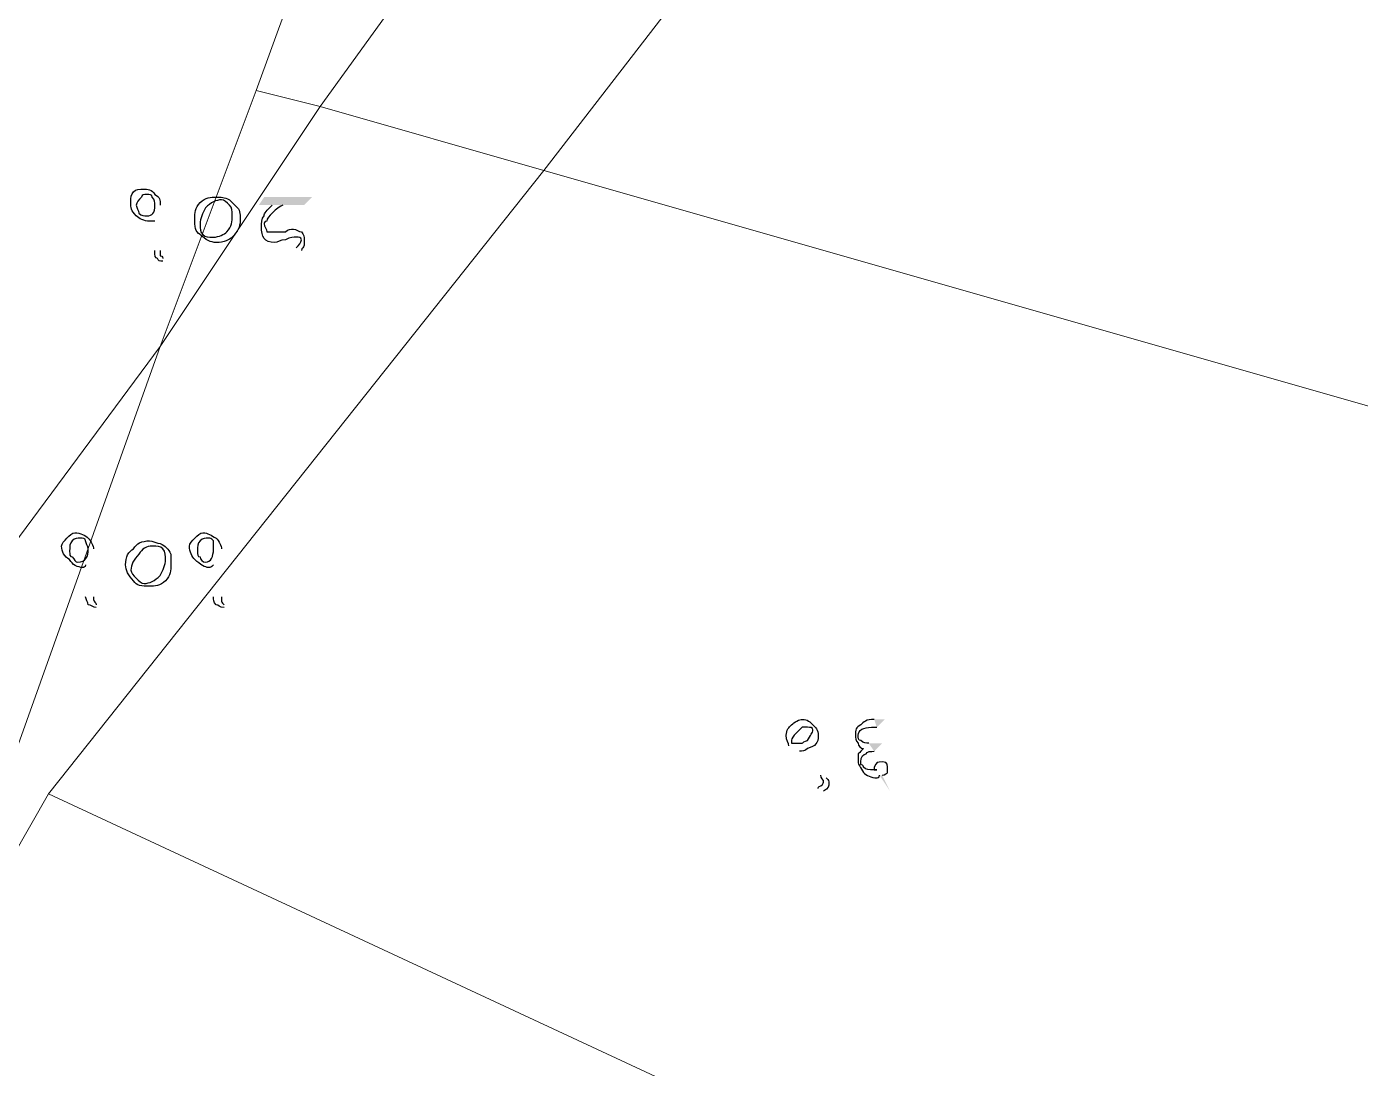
# Model space of a CAD drawing. Header units: inches. Extents: x -9985691 to 3643, y -3269800 to 4788.
# Drawn here: x -4982851.2 to -4982434, y -3260871.3 to -3260545.5 of the extents above; entities that cross this region are included whole.
import ezdxf

# ---------------------------------------------------------------- set-up
doc = ezdxf.new("R2010")
doc.units = ezdxf.units.IN
doc.header["$LTSCALE"] = 2
doc.header["$MEASUREMENT"] = 0
doc.layers.add('PDF_Geometry', color=7, linetype='CONTINUOUS')
doc.layers.add('PDF_Solid Fills', color=7, linetype='CONTINUOUS')

msp = doc.modelspace()

# ---------------------------------------------------------------- hatches: boundary and pattern name
at = {"layer": 'PDF_Solid Fills', "transparency": 33554559}
h = msp.add_hatch(color=256, dxfattribs=at)
h.paths.add_polyline_path([(-4982809.43, -3260601.31), (-4982809.43, -3260615.48)], flags=0)
h.paths.add_polyline_path([(-4982808.6, -3260617.98), (-4982808.6, -3260618.81)], flags=0)
h.paths.add_polyline_path([(-4982774.43, -3260601.31), (-4982778.6, -3260601.31), (-4982776.93, -3260598.81), (-4982761.93, -3260598.81), (-4982764.43, -3260601.31), (-4982771.1, -3260601.31)], flags=0)
h.paths.add_polyline_path([(-4982765.27, -3260615.48), (-4982766.93, -3260614.65)], flags=0)
h = msp.add_hatch(color=256, dxfattribs=at)
h.paths.add_polyline_path([(-4982809.43, -3260601.31), (-4982809.43, -3260615.48)], flags=0)
h.paths.add_polyline_path([(-4982808.6, -3260617.98), (-4982808.6, -3260618.81)], flags=0)
h.paths.add_polyline_path([(-4982774.43, -3260601.31), (-4982778.6, -3260601.31), (-4982776.93, -3260598.81), (-4982761.93, -3260598.81), (-4982764.43, -3260601.31), (-4982771.1, -3260601.31)], flags=0)
h.paths.add_polyline_path([(-4982765.27, -3260615.48), (-4982766.93, -3260614.65)], flags=0)
h = msp.add_hatch(color=256, dxfattribs=at)
h.paths.add_polyline_path([(-4982609.43, -3260772.15), (-4982601.1, -3260780.48)], flags=0)
h.paths.add_polyline_path([(-4982601.93, -3260784.65), (-4982603.6, -3260783.82)], flags=0)
h.paths.add_polyline_path([(-4982602.77, -3260779.65), (-4982612.77, -3260770.48)], flags=0)
h.paths.add_polyline_path([(-4982585.27, -3260764.65), (-4982582.77, -3260762.15), (-4982586.1, -3260762.15)], flags=0)
h.paths.add_polyline_path([(-4982584.43, -3260779.65), (-4982581.1, -3260784.65), (-4982581.1, -3260784.65), (-4982583.6, -3260779.65)], flags=0)
h.paths.add_polyline_path([(-4982586.1, -3260772.15), (-4982583.6, -3260769.65), (-4982587.77, -3260769.65)], flags=0)
h = msp.add_hatch(color=256, dxfattribs=at)
h.paths.add_polyline_path([(-4982609.43, -3260772.15), (-4982601.1, -3260780.48)], flags=0)
h.paths.add_polyline_path([(-4982601.93, -3260784.65), (-4982603.6, -3260783.82)], flags=0)
h.paths.add_polyline_path([(-4982602.77, -3260779.65), (-4982612.77, -3260770.48)], flags=0)
h.paths.add_polyline_path([(-4982585.27, -3260764.65), (-4982582.77, -3260762.15), (-4982586.1, -3260762.15)], flags=0)
h.paths.add_polyline_path([(-4982584.43, -3260779.65), (-4982581.1, -3260784.65), (-4982581.1, -3260784.65), (-4982583.6, -3260779.65)], flags=0)
h.paths.add_polyline_path([(-4982586.1, -3260772.15), (-4982583.6, -3260769.65), (-4982587.77, -3260769.65)], flags=0)

# ---------------------------------------------------------------- linework, layer by layer
at = {"layer": 'PDF_Geometry', "lineweight": 9}
for points in [[(-4982299.43, -3260525.48), (-4982339.43, -3260690.48), (-4982689.43, -3260590.48), (-4982519.43, -3260370.48), (-4982554.43, -3260165.48), (-4982544.43, -3260120.48), (-4982254.43, -3260105.48), (-4982294.43, -3260510.48)], [(-4982299.43, -3260525.48), (-4982339.43, -3260690.48), (-4982689.43, -3260590.48), (-4982519.43, -3260370.48), (-4982554.43, -3260165.48), (-4982544.43, -3260120.48), (-4982254.43, -3260105.48), (-4982294.43, -3260510.48)], [(-4982299.43, -3260525.48), (-4982339.43, -3260690.48), (-4982689.43, -3260590.48), (-4982519.43, -3260370.48), (-4982554.43, -3260165.48), (-4982544.43, -3260120.48), (-4982254.43, -3260105.48), (-4982294.43, -3260510.48)], [(-4982299.43, -3260525.48), (-4982339.43, -3260690.48), (-4982689.43, -3260590.48), (-4982519.43, -3260370.48), (-4982554.43, -3260165.48), (-4982544.43, -3260120.48), (-4982254.43, -3260105.48), (-4982294.43, -3260510.48)], [(-4982689.43, -3260590.48), (-4982759.43, -3260570.48), (-4982694.43, -3260480.48), (-4982589.43, -3260355.48), (-4982609.43, -3260170.48), (-4982594.43, -3260120.48), (-4982544.43, -3260120.48), (-4982554.43, -3260165.48), (-4982519.43, -3260370.48)], [(-4982689.43, -3260590.48), (-4982759.43, -3260570.48), (-4982694.43, -3260480.48), (-4982589.43, -3260355.48), (-4982609.43, -3260170.48), (-4982594.43, -3260120.48), (-4982544.43, -3260120.48), (-4982554.43, -3260165.48), (-4982519.43, -3260370.48)], [(-4982689.43, -3260590.48), (-4982759.43, -3260570.48), (-4982694.43, -3260480.48), (-4982589.43, -3260355.48), (-4982609.43, -3260170.48), (-4982594.43, -3260120.48), (-4982544.43, -3260120.48), (-4982554.43, -3260165.48), (-4982519.43, -3260370.48)], [(-4982689.43, -3260590.48), (-4982759.43, -3260570.48), (-4982694.43, -3260480.48), (-4982589.43, -3260355.48), (-4982609.43, -3260170.48), (-4982594.43, -3260120.48), (-4982544.43, -3260120.48), (-4982554.43, -3260165.48), (-4982519.43, -3260370.48)], [(-4982779.43, -3260565.48), (-4982809.43, -3260645.48), (-4982909.43, -3260780.48), (-4983179.43, -3261195.48), (-4983284.43, -3261195.48), (-4983139.43, -3260920.48), (-4982894.43, -3260360.48), (-4982889.43, -3260355.48), (-4982829.43, -3260215.48), (-4982819.43, -3260210.48), (-4982629.43, -3260170.48), (-4982739.43, -3260455.48)], [(-4982779.43, -3260565.48), (-4982809.43, -3260645.48), (-4982909.43, -3260780.48), (-4983179.43, -3261195.48), (-4983284.43, -3261195.48), (-4983139.43, -3260920.48), (-4982894.43, -3260360.48), (-4982889.43, -3260355.48), (-4982829.43, -3260215.48), (-4982819.43, -3260210.48), (-4982629.43, -3260170.48), (-4982739.43, -3260455.48)], [(-4982779.43, -3260565.48), (-4982809.43, -3260645.48), (-4982909.43, -3260780.48), (-4983179.43, -3261195.48), (-4983284.43, -3261195.48), (-4983139.43, -3260920.48), (-4982894.43, -3260360.48), (-4982889.43, -3260355.48), (-4982829.43, -3260215.48), (-4982819.43, -3260210.48), (-4982629.43, -3260170.48), (-4982739.43, -3260455.48)], [(-4982779.43, -3260565.48), (-4982809.43, -3260645.48), (-4982909.43, -3260780.48), (-4983179.43, -3261195.48), (-4983284.43, -3261195.48), (-4983139.43, -3260920.48), (-4982894.43, -3260360.48), (-4982889.43, -3260355.48), (-4982829.43, -3260215.48), (-4982819.43, -3260210.48), (-4982629.43, -3260170.48), (-4982739.43, -3260455.48)], [(-4982759.43, -3260570.48), (-4982779.43, -3260565.48), (-4982739.43, -3260455.48), (-4982629.43, -3260170.48), (-4982609.43, -3260170.48), (-4982589.43, -3260355.48), (-4982694.43, -3260480.48)], [(-4982759.43, -3260570.48), (-4982779.43, -3260565.48), (-4982739.43, -3260455.48), (-4982629.43, -3260170.48), (-4982609.43, -3260170.48), (-4982589.43, -3260355.48), (-4982694.43, -3260480.48)], [(-4982759.43, -3260570.48), (-4982779.43, -3260565.48), (-4982739.43, -3260455.48), (-4982629.43, -3260170.48), (-4982609.43, -3260170.48), (-4982589.43, -3260355.48), (-4982694.43, -3260480.48)], [(-4982759.43, -3260570.48), (-4982779.43, -3260565.48), (-4982739.43, -3260455.48), (-4982629.43, -3260170.48), (-4982609.43, -3260170.48), (-4982589.43, -3260355.48), (-4982694.43, -3260480.48)], [(-4982759.43, -3260570.48), (-4982809.43, -3260645.48), (-4982779.43, -3260565.48)], [(-4982759.43, -3260570.48), (-4982809.43, -3260645.48), (-4982779.43, -3260565.48)], [(-4982759.43, -3260570.48), (-4982809.43, -3260645.48), (-4982779.43, -3260565.48)], [(-4982759.43, -3260570.48), (-4982809.43, -3260645.48), (-4982779.43, -3260565.48)], [(-4982689.43, -3260590.48), (-4982844.43, -3260785.48), (-4982884.43, -3260855.48), (-4982809.43, -3260645.48), (-4982759.43, -3260570.48)], [(-4982689.43, -3260590.48), (-4982844.43, -3260785.48), (-4982884.43, -3260855.48), (-4982809.43, -3260645.48), (-4982759.43, -3260570.48)], [(-4982689.43, -3260590.48), (-4982844.43, -3260785.48), (-4982884.43, -3260855.48), (-4982809.43, -3260645.48), (-4982759.43, -3260570.48)], [(-4982689.43, -3260590.48), (-4982844.43, -3260785.48), (-4982884.43, -3260855.48), (-4982809.43, -3260645.48), (-4982759.43, -3260570.48)], [(-4982339.43, -3260690.48), (-4982349.43, -3260745.48), (-4982354.43, -3260760.48), (-4982404.43, -3260955.48), (-4982419.43, -3260940.48), (-4982554.43, -3260920.48), (-4982844.43, -3260785.48), (-4982689.43, -3260590.48)], [(-4982339.43, -3260690.48), (-4982349.43, -3260745.48), (-4982354.43, -3260760.48), (-4982404.43, -3260955.48), (-4982419.43, -3260940.48), (-4982554.43, -3260920.48), (-4982844.43, -3260785.48), (-4982689.43, -3260590.48)], [(-4982339.43, -3260690.48), (-4982349.43, -3260745.48), (-4982354.43, -3260760.48), (-4982404.43, -3260955.48), (-4982419.43, -3260940.48), (-4982554.43, -3260920.48), (-4982844.43, -3260785.48), (-4982689.43, -3260590.48)], [(-4982339.43, -3260690.48), (-4982349.43, -3260745.48), (-4982354.43, -3260760.48), (-4982404.43, -3260955.48), (-4982419.43, -3260940.48), (-4982554.43, -3260920.48), (-4982844.43, -3260785.48), (-4982689.43, -3260590.48)], [(-4982884.43, -3260855.48), (-4983099.43, -3261195.48), (-4983179.43, -3261195.48), (-4982909.43, -3260780.48), (-4982809.43, -3260645.48)], [(-4982884.43, -3260855.48), (-4983099.43, -3261195.48), (-4983179.43, -3261195.48), (-4982909.43, -3260780.48), (-4982809.43, -3260645.48)], [(-4982884.43, -3260855.48), (-4983099.43, -3261195.48), (-4983179.43, -3261195.48), (-4982909.43, -3260780.48), (-4982809.43, -3260645.48)], [(-4982884.43, -3260855.48), (-4983099.43, -3261195.48), (-4983179.43, -3261195.48), (-4982909.43, -3260780.48), (-4982809.43, -3260645.48)], [(-4982404.43, -3260955.48), (-4982434.43, -3261080.48), (-4982939.43, -3261005.48), (-4982884.43, -3260855.48), (-4982844.43, -3260785.48), (-4982554.43, -3260920.48), (-4982419.43, -3260940.48)], [(-4982404.43, -3260955.48), (-4982434.43, -3261080.48), (-4982939.43, -3261005.48), (-4982884.43, -3260855.48), (-4982844.43, -3260785.48), (-4982554.43, -3260920.48), (-4982419.43, -3260940.48)], [(-4982404.43, -3260955.48), (-4982434.43, -3261080.48), (-4982939.43, -3261005.48), (-4982884.43, -3260855.48), (-4982844.43, -3260785.48), (-4982554.43, -3260920.48), (-4982419.43, -3260940.48)], [(-4982404.43, -3260955.48), (-4982434.43, -3261080.48), (-4982939.43, -3261005.48), (-4982884.43, -3260855.48), (-4982844.43, -3260785.48), (-4982554.43, -3260920.48), (-4982419.43, -3260940.48)]]:
    msp.add_lwpolyline(points, close=True, dxfattribs=at)
at = {"layer": 'PDF_Geometry', "lineweight": 25}
for points in [[(-4982818.6, -3260600.48), (-4982818.6, -3260598.81), (-4982818.6, -3260597.98), (-4982817.77, -3260597.15)], [(-4982818.6, -3260600.48), (-4982818.6, -3260598.81), (-4982818.6, -3260597.98), (-4982817.77, -3260597.15)], [(-4982817.77, -3260597.15), (-4982816.93, -3260596.31), (-4982816.1, -3260596.31), (-4982814.43, -3260596.31)], [(-4982817.77, -3260597.15), (-4982816.93, -3260596.31), (-4982816.1, -3260596.31), (-4982814.43, -3260596.31)], [(-4982815.27, -3260598.81), (-4982816.1, -3260599.65), (-4982816.93, -3260600.48), (-4982816.93, -3260601.31)], [(-4982815.27, -3260598.81), (-4982816.1, -3260599.65), (-4982816.93, -3260600.48), (-4982816.93, -3260601.31)], [(-4982813.6, -3260597.98), (-4982814.43, -3260597.98), (-4982815.27, -3260597.98), (-4982815.27, -3260598.81)], [(-4982813.6, -3260597.98), (-4982814.43, -3260597.98), (-4982815.27, -3260597.98), (-4982815.27, -3260598.81)], [(-4982814.43, -3260596.31), (-4982813.6, -3260596.31), (-4982811.93, -3260596.31), (-4982811.1, -3260597.98)], [(-4982814.43, -3260596.31), (-4982813.6, -3260596.31), (-4982811.93, -3260596.31), (-4982811.1, -3260597.98)], [(-4982811.93, -3260598.81), (-4982811.93, -3260597.98), (-4982812.77, -3260597.98), (-4982813.6, -3260597.98)], [(-4982811.93, -3260598.81), (-4982811.93, -3260597.98), (-4982812.77, -3260597.98), (-4982813.6, -3260597.98)], [(-4982811.1, -3260601.31), (-4982811.1, -3260600.48), (-4982811.1, -3260599.65), (-4982811.93, -3260598.81)], [(-4982811.1, -3260601.31), (-4982811.1, -3260600.48), (-4982811.1, -3260599.65), (-4982811.93, -3260598.81)], [(-4982811.1, -3260597.98), (-4982809.43, -3260598.81), (-4982809.43, -3260599.65), (-4982809.43, -3260601.31)], [(-4982811.1, -3260597.98), (-4982809.43, -3260598.81), (-4982809.43, -3260599.65), (-4982809.43, -3260601.31)], [(-4982796.93, -3260600.48), (-4982795.27, -3260598.81), (-4982793.6, -3260598.81), (-4982791.93, -3260598.81)], [(-4982796.93, -3260600.48), (-4982795.27, -3260598.81), (-4982793.6, -3260598.81), (-4982791.93, -3260598.81)], [(-4982790.27, -3260599.65), (-4982791.93, -3260599.65), (-4982793.6, -3260600.48), (-4982795.27, -3260602.15)], [(-4982790.27, -3260599.65), (-4982791.93, -3260599.65), (-4982793.6, -3260600.48), (-4982795.27, -3260602.15)], [(-4982791.93, -3260598.81), (-4982790.27, -3260598.81), (-4982789.43, -3260598.81), (-4982787.77, -3260599.65)], [(-4982791.93, -3260598.81), (-4982790.27, -3260598.81), (-4982789.43, -3260598.81), (-4982787.77, -3260599.65)], [(-4982787.77, -3260601.31), (-4982788.6, -3260600.48), (-4982789.43, -3260599.65), (-4982790.27, -3260599.65)], [(-4982787.77, -3260601.31), (-4982788.6, -3260600.48), (-4982789.43, -3260599.65), (-4982790.27, -3260599.65)], [(-4982787.77, -3260599.65), (-4982786.93, -3260600.48), (-4982786.1, -3260601.31), (-4982785.27, -3260602.15)], [(-4982787.77, -3260599.65), (-4982786.93, -3260600.48), (-4982786.1, -3260601.31), (-4982785.27, -3260602.15)], [(-4982816.93, -3260604.65), (-4982818.6, -3260602.98), (-4982818.6, -3260602.15), (-4982818.6, -3260600.48)], [(-4982816.93, -3260604.65), (-4982818.6, -3260602.98), (-4982818.6, -3260602.15), (-4982818.6, -3260600.48)], [(-4982816.93, -3260601.31), (-4982816.93, -3260602.15), (-4982816.1, -3260602.98), (-4982816.1, -3260603.81)], [(-4982816.93, -3260601.31), (-4982816.93, -3260602.15), (-4982816.1, -3260602.98), (-4982816.1, -3260603.81)], [(-4982816.1, -3260603.81), (-4982815.27, -3260604.65), (-4982814.43, -3260604.65), (-4982813.6, -3260604.65)], [(-4982816.1, -3260603.81), (-4982815.27, -3260604.65), (-4982814.43, -3260604.65), (-4982813.6, -3260604.65)], [(-4982813.6, -3260604.65), (-4982811.93, -3260604.65), (-4982811.1, -3260603.81), (-4982811.1, -3260601.31)], [(-4982813.6, -3260604.65), (-4982811.93, -3260604.65), (-4982811.1, -3260603.81), (-4982811.1, -3260601.31)], [(-4982798.6, -3260605.48), (-4982798.6, -3260603.81), (-4982798.6, -3260602.15), (-4982796.93, -3260600.48)], [(-4982798.6, -3260605.48), (-4982798.6, -3260603.81), (-4982798.6, -3260602.15), (-4982796.93, -3260600.48)], [(-4982795.27, -3260602.15), (-4982796.1, -3260603.81), (-4982796.93, -3260605.48), (-4982796.93, -3260607.15)], [(-4982795.27, -3260602.15), (-4982796.1, -3260603.81), (-4982796.93, -3260605.48), (-4982796.93, -3260607.15)], [(-4982786.93, -3260604.65), (-4982786.93, -3260602.98), (-4982786.93, -3260602.15), (-4982787.77, -3260601.31)], [(-4982786.93, -3260604.65), (-4982786.93, -3260602.98), (-4982786.93, -3260602.15), (-4982787.77, -3260601.31)], [(-4982785.27, -3260602.15), (-4982784.43, -3260602.98), (-4982784.43, -3260604.65), (-4982784.43, -3260606.31)], [(-4982785.27, -3260602.15), (-4982784.43, -3260602.98), (-4982784.43, -3260604.65), (-4982784.43, -3260606.31)], [(-4982776.93, -3260604.65), (-4982776.93, -3260603.81), (-4982776.1, -3260602.98), (-4982774.43, -3260601.31)], [(-4982776.93, -3260604.65), (-4982776.93, -3260603.81), (-4982776.1, -3260602.98), (-4982774.43, -3260601.31)], [(-4982774.43, -3260603.81), (-4982775.27, -3260604.65), (-4982776.1, -3260605.48), (-4982776.1, -3260606.31)], [(-4982774.43, -3260603.81), (-4982775.27, -3260604.65), (-4982776.1, -3260605.48), (-4982776.1, -3260606.31)], [(-4982771.1, -3260601.31), (-4982772.77, -3260602.15), (-4982773.6, -3260602.98), (-4982774.43, -3260603.81)], [(-4982771.1, -3260601.31), (-4982772.77, -3260602.15), (-4982773.6, -3260602.98), (-4982774.43, -3260603.81)], [(-4982812.77, -3260606.31), (-4982814.43, -3260606.31), (-4982816.1, -3260605.48), (-4982816.93, -3260604.65)], [(-4982812.77, -3260606.31), (-4982814.43, -3260606.31), (-4982816.1, -3260605.48), (-4982816.93, -3260604.65)], [(-4982811.1, -3260606.31), (-4982811.93, -3260606.31), (-4982812.77, -3260606.31), (-4982812.77, -3260606.31)], [(-4982811.1, -3260606.31), (-4982811.93, -3260606.31), (-4982812.77, -3260606.31), (-4982812.77, -3260606.31)], [(-4982796.93, -3260610.48), (-4982798.6, -3260609.65), (-4982798.6, -3260607.98), (-4982798.6, -3260605.48)], [(-4982796.93, -3260610.48), (-4982798.6, -3260609.65), (-4982798.6, -3260607.98), (-4982798.6, -3260605.48)], [(-4982796.93, -3260607.15), (-4982796.93, -3260608.81), (-4982796.93, -3260609.65), (-4982796.1, -3260610.48)], [(-4982796.93, -3260607.15), (-4982796.93, -3260608.81), (-4982796.93, -3260609.65), (-4982796.1, -3260610.48)], [(-4982788.6, -3260609.65), (-4982786.93, -3260607.98), (-4982786.93, -3260606.31), (-4982786.93, -3260604.65)], [(-4982788.6, -3260609.65), (-4982786.93, -3260607.98), (-4982786.93, -3260606.31), (-4982786.93, -3260604.65)], [(-4982784.43, -3260606.31), (-4982784.43, -3260607.98), (-4982785.27, -3260609.65), (-4982786.93, -3260611.31)], [(-4982784.43, -3260606.31), (-4982784.43, -3260607.98), (-4982785.27, -3260609.65), (-4982786.93, -3260611.31)], [(-4982777.77, -3260607.98), (-4982777.77, -3260607.15), (-4982777.77, -3260605.48), (-4982776.93, -3260604.65)], [(-4982777.77, -3260607.98), (-4982777.77, -3260607.15), (-4982777.77, -3260605.48), (-4982776.93, -3260604.65)], [(-4982773.6, -3260612.98), (-4982776.93, -3260612.98), (-4982777.77, -3260611.31), (-4982777.77, -3260607.98)], [(-4982773.6, -3260612.98), (-4982776.93, -3260612.98), (-4982777.77, -3260611.31), (-4982777.77, -3260607.98)], [(-4982776.1, -3260606.31), (-4982776.93, -3260606.31), (-4982776.93, -3260607.15), (-4982776.93, -3260607.15)], [(-4982776.1, -3260606.31), (-4982776.93, -3260606.31), (-4982776.93, -3260607.15), (-4982776.93, -3260607.15)], [(-4982776.93, -3260607.15), (-4982776.93, -3260607.98), (-4982776.1, -3260608.81), (-4982776.1, -3260609.65)], [(-4982776.93, -3260607.15), (-4982776.93, -3260607.98), (-4982776.1, -3260608.81), (-4982776.1, -3260609.65)], [(-4982791.93, -3260612.98), (-4982793.6, -3260612.98), (-4982795.27, -3260612.15), (-4982796.93, -3260610.48)], [(-4982791.93, -3260612.98), (-4982793.6, -3260612.98), (-4982795.27, -3260612.15), (-4982796.93, -3260610.48)], [(-4982796.1, -3260610.48), (-4982795.27, -3260611.31), (-4982794.43, -3260611.31), (-4982792.77, -3260611.31)], [(-4982796.1, -3260610.48), (-4982795.27, -3260611.31), (-4982794.43, -3260611.31), (-4982792.77, -3260611.31)], [(-4982792.77, -3260611.31), (-4982791.1, -3260611.31), (-4982789.43, -3260610.48), (-4982788.6, -3260609.65)], [(-4982792.77, -3260611.31), (-4982791.1, -3260611.31), (-4982789.43, -3260610.48), (-4982788.6, -3260609.65)], [(-4982786.93, -3260611.31), (-4982787.77, -3260612.15), (-4982789.43, -3260612.98), (-4982791.93, -3260612.98)], [(-4982786.93, -3260611.31), (-4982787.77, -3260612.15), (-4982789.43, -3260612.98), (-4982791.93, -3260612.98)], [(-4982776.1, -3260609.65), (-4982775.27, -3260609.65), (-4982774.43, -3260609.65), (-4982773.6, -3260609.65)], [(-4982776.1, -3260609.65), (-4982775.27, -3260609.65), (-4982774.43, -3260609.65), (-4982773.6, -3260609.65)], [(-4982773.6, -3260609.65), (-4982772.77, -3260609.65), (-4982771.93, -3260609.65), (-4982770.27, -3260609.65)], [(-4982773.6, -3260609.65), (-4982772.77, -3260609.65), (-4982771.93, -3260609.65), (-4982770.27, -3260609.65)], [(-4982770.27, -3260612.15), (-4982771.93, -3260612.15), (-4982772.77, -3260612.98), (-4982773.6, -3260612.98)], [(-4982770.27, -3260612.15), (-4982771.93, -3260612.15), (-4982772.77, -3260612.98), (-4982773.6, -3260612.98)], [(-4982770.27, -3260609.65), (-4982769.43, -3260608.81), (-4982768.6, -3260608.81), (-4982767.77, -3260608.81)], [(-4982770.27, -3260609.65), (-4982769.43, -3260608.81), (-4982768.6, -3260608.81), (-4982767.77, -3260608.81)], [(-4982766.93, -3260611.31), (-4982767.77, -3260611.31), (-4982768.6, -3260611.31), (-4982770.27, -3260612.15)], [(-4982766.93, -3260611.31), (-4982767.77, -3260611.31), (-4982768.6, -3260611.31), (-4982770.27, -3260612.15)], [(-4982767.77, -3260608.81), (-4982766.93, -3260608.81), (-4982766.1, -3260609.65), (-4982765.27, -3260609.65)], [(-4982767.77, -3260608.81), (-4982766.93, -3260608.81), (-4982766.1, -3260609.65), (-4982765.27, -3260609.65)], [(-4982765.27, -3260612.15), (-4982765.27, -3260611.31), (-4982766.1, -3260611.31), (-4982766.93, -3260611.31)], [(-4982765.27, -3260612.15), (-4982765.27, -3260611.31), (-4982766.1, -3260611.31), (-4982766.93, -3260611.31)], [(-4982766.93, -3260614.65), (-4982766.1, -3260613.81), (-4982765.27, -3260612.98), (-4982765.27, -3260612.15)], [(-4982766.93, -3260614.65), (-4982766.1, -3260613.81), (-4982765.27, -3260612.98), (-4982765.27, -3260612.15)], [(-4982765.27, -3260609.65), (-4982764.43, -3260610.48), (-4982764.43, -3260611.31), (-4982764.43, -3260612.15)], [(-4982765.27, -3260609.65), (-4982764.43, -3260610.48), (-4982764.43, -3260611.31), (-4982764.43, -3260612.15)], [(-4982764.43, -3260612.15), (-4982764.43, -3260612.98), (-4982764.43, -3260613.81), (-4982764.43, -3260613.81)], [(-4982764.43, -3260612.15), (-4982764.43, -3260612.98), (-4982764.43, -3260613.81), (-4982764.43, -3260613.81)], [(-4982810.27, -3260617.98), (-4982811.1, -3260617.98), (-4982811.1, -3260617.15), (-4982811.1, -3260615.48)], [(-4982810.27, -3260617.98), (-4982811.1, -3260617.98), (-4982811.1, -3260617.15), (-4982811.1, -3260615.48)], [(-4982809.43, -3260615.48), (-4982809.43, -3260616.31), (-4982809.43, -3260617.15), (-4982809.43, -3260617.15)], [(-4982809.43, -3260615.48), (-4982809.43, -3260616.31), (-4982809.43, -3260617.15), (-4982809.43, -3260617.15)], [(-4982764.43, -3260613.81), (-4982764.43, -3260614.65), (-4982765.27, -3260614.65), (-4982765.27, -3260615.48)], [(-4982764.43, -3260613.81), (-4982764.43, -3260614.65), (-4982765.27, -3260614.65), (-4982765.27, -3260615.48)], [(-4982808.6, -3260618.81), (-4982809.43, -3260618.81), (-4982810.27, -3260618.81), (-4982810.27, -3260617.98)], [(-4982808.6, -3260618.81), (-4982809.43, -3260618.81), (-4982810.27, -3260618.81), (-4982810.27, -3260617.98)], [(-4982809.43, -3260617.15), (-4982808.6, -3260617.15), (-4982808.6, -3260617.98), (-4982808.6, -3260617.98)], [(-4982809.43, -3260617.15), (-4982808.6, -3260617.15), (-4982808.6, -3260617.98), (-4982808.6, -3260617.98)], [(-4982838.6, -3260705.48), (-4982837.77, -3260704.65), (-4982836.93, -3260703.82), (-4982836.1, -3260703.82)], [(-4982838.6, -3260705.48), (-4982837.77, -3260704.65), (-4982836.93, -3260703.82), (-4982836.1, -3260703.82)], [(-4982836.1, -3260703.82), (-4982834.43, -3260703.82), (-4982832.77, -3260704.65), (-4982831.93, -3260705.48)], [(-4982836.1, -3260703.82), (-4982834.43, -3260703.82), (-4982832.77, -3260704.65), (-4982831.93, -3260705.48)], [(-4982798.6, -3260705.48), (-4982797.77, -3260704.65), (-4982796.93, -3260703.82), (-4982796.1, -3260703.82)], [(-4982798.6, -3260705.48), (-4982797.77, -3260704.65), (-4982796.93, -3260703.82), (-4982796.1, -3260703.82)], [(-4982796.1, -3260703.82), (-4982794.43, -3260703.82), (-4982793.6, -3260704.65), (-4982791.93, -3260705.48)], [(-4982796.1, -3260703.82), (-4982794.43, -3260703.82), (-4982793.6, -3260704.65), (-4982791.93, -3260705.48)], [(-4982840.27, -3260707.98), (-4982840.27, -3260707.15), (-4982839.43, -3260706.32), (-4982838.6, -3260705.48)], [(-4982840.27, -3260707.98), (-4982840.27, -3260707.15), (-4982839.43, -3260706.32), (-4982838.6, -3260705.48)], [(-4982837.77, -3260712.15), (-4982839.43, -3260711.32), (-4982840.27, -3260709.65), (-4982840.27, -3260707.98)], [(-4982837.77, -3260712.15), (-4982839.43, -3260711.32), (-4982840.27, -3260709.65), (-4982840.27, -3260707.98)], [(-4982836.93, -3260706.32), (-4982837.77, -3260707.15), (-4982837.77, -3260707.98), (-4982837.77, -3260709.65)], [(-4982836.93, -3260706.32), (-4982837.77, -3260707.15), (-4982837.77, -3260707.98), (-4982837.77, -3260709.65)], [(-4982834.43, -3260705.48), (-4982835.27, -3260705.48), (-4982836.1, -3260705.48), (-4982836.93, -3260706.32)], [(-4982834.43, -3260705.48), (-4982835.27, -3260705.48), (-4982836.1, -3260705.48), (-4982836.93, -3260706.32)], [(-4982832.77, -3260706.32), (-4982832.77, -3260705.48), (-4982833.6, -3260705.48), (-4982834.43, -3260705.48)], [(-4982832.77, -3260706.32), (-4982832.77, -3260705.48), (-4982833.6, -3260705.48), (-4982834.43, -3260705.48)], [(-4982831.93, -3260708.82), (-4982831.93, -3260707.98), (-4982832.77, -3260707.15), (-4982832.77, -3260706.32)], [(-4982831.93, -3260708.82), (-4982831.93, -3260707.98), (-4982832.77, -3260707.15), (-4982832.77, -3260706.32)], [(-4982831.93, -3260705.48), (-4982831.1, -3260706.32), (-4982830.27, -3260707.98), (-4982830.27, -3260708.82)], [(-4982831.93, -3260705.48), (-4982831.1, -3260706.32), (-4982830.27, -3260707.98), (-4982830.27, -3260708.82)], [(-4982817.77, -3260708.82), (-4982816.93, -3260707.15), (-4982815.27, -3260706.32), (-4982812.77, -3260706.32)], [(-4982817.77, -3260708.82), (-4982816.93, -3260707.15), (-4982815.27, -3260706.32), (-4982812.77, -3260706.32)], [(-4982811.93, -3260707.98), (-4982813.6, -3260707.98), (-4982815.27, -3260708.82), (-4982816.1, -3260710.48)], [(-4982811.93, -3260707.98), (-4982813.6, -3260707.98), (-4982815.27, -3260708.82), (-4982816.1, -3260710.48)], [(-4982812.77, -3260706.32), (-4982811.93, -3260706.32), (-4982810.27, -3260707.15), (-4982809.43, -3260707.15)], [(-4982812.77, -3260706.32), (-4982811.93, -3260706.32), (-4982810.27, -3260707.15), (-4982809.43, -3260707.15)], [(-4982808.6, -3260708.82), (-4982809.43, -3260707.98), (-4982810.27, -3260707.98), (-4982811.93, -3260707.98)], [(-4982808.6, -3260708.82), (-4982809.43, -3260707.98), (-4982810.27, -3260707.98), (-4982811.93, -3260707.98)], [(-4982809.43, -3260707.15), (-4982807.77, -3260707.98), (-4982806.93, -3260708.82), (-4982806.1, -3260710.48)], [(-4982809.43, -3260707.15), (-4982807.77, -3260707.98), (-4982806.93, -3260708.82), (-4982806.1, -3260710.48)], [(-4982800.27, -3260707.98), (-4982800.27, -3260707.15), (-4982799.43, -3260706.32), (-4982798.6, -3260705.48)], [(-4982800.27, -3260707.98), (-4982800.27, -3260707.15), (-4982799.43, -3260706.32), (-4982798.6, -3260705.48)], [(-4982798.6, -3260712.15), (-4982799.43, -3260711.32), (-4982800.27, -3260709.65), (-4982800.27, -3260707.98)], [(-4982798.6, -3260712.15), (-4982799.43, -3260711.32), (-4982800.27, -3260709.65), (-4982800.27, -3260707.98)], [(-4982796.93, -3260706.32), (-4982797.77, -3260707.15), (-4982797.77, -3260707.98), (-4982797.77, -3260709.65)], [(-4982796.93, -3260706.32), (-4982797.77, -3260707.15), (-4982797.77, -3260707.98), (-4982797.77, -3260709.65)], [(-4982794.43, -3260705.48), (-4982795.27, -3260705.48), (-4982796.1, -3260705.48), (-4982796.93, -3260706.32)], [(-4982794.43, -3260705.48), (-4982795.27, -3260705.48), (-4982796.1, -3260705.48), (-4982796.93, -3260706.32)], [(-4982792.77, -3260706.32), (-4982793.6, -3260705.48), (-4982793.6, -3260705.48), (-4982794.43, -3260705.48)], [(-4982792.77, -3260706.32), (-4982793.6, -3260705.48), (-4982793.6, -3260705.48), (-4982794.43, -3260705.48)], [(-4982792.77, -3260708.82), (-4982792.77, -3260707.98), (-4982792.77, -3260707.15), (-4982792.77, -3260706.32)], [(-4982792.77, -3260708.82), (-4982792.77, -3260707.98), (-4982792.77, -3260707.15), (-4982792.77, -3260706.32)], [(-4982791.93, -3260705.48), (-4982791.1, -3260706.32), (-4982790.27, -3260707.98), (-4982790.27, -3260708.82)], [(-4982791.93, -3260705.48), (-4982791.1, -3260706.32), (-4982790.27, -3260707.98), (-4982790.27, -3260708.82)], [(-4982837.77, -3260709.65), (-4982837.77, -3260710.48), (-4982837.77, -3260711.32), (-4982836.93, -3260711.32)], [(-4982837.77, -3260709.65), (-4982837.77, -3260710.48), (-4982837.77, -3260711.32), (-4982836.93, -3260711.32)], [(-4982833.6, -3260714.65), (-4982835.27, -3260714.65), (-4982836.93, -3260713.82), (-4982837.77, -3260712.15)], [(-4982833.6, -3260714.65), (-4982835.27, -3260714.65), (-4982836.93, -3260713.82), (-4982837.77, -3260712.15)], [(-4982836.93, -3260711.32), (-4982836.1, -3260712.15), (-4982836.1, -3260712.98), (-4982835.27, -3260712.98)], [(-4982836.93, -3260711.32), (-4982836.1, -3260712.15), (-4982836.1, -3260712.98), (-4982835.27, -3260712.98)], [(-4982835.27, -3260712.98), (-4982832.77, -3260712.98), (-4982831.93, -3260711.32), (-4982831.93, -3260708.82)], [(-4982835.27, -3260712.98), (-4982832.77, -3260712.98), (-4982831.93, -3260711.32), (-4982831.93, -3260708.82)], [(-4982820.27, -3260713.82), (-4982820.27, -3260711.32), (-4982819.43, -3260709.65), (-4982817.77, -3260708.82)], [(-4982820.27, -3260713.82), (-4982820.27, -3260711.32), (-4982819.43, -3260709.65), (-4982817.77, -3260708.82)], [(-4982816.1, -3260710.48), (-4982817.77, -3260712.15), (-4982818.6, -3260713.82), (-4982818.6, -3260715.48)], [(-4982816.1, -3260710.48), (-4982817.77, -3260712.15), (-4982818.6, -3260713.82), (-4982818.6, -3260715.48)], [(-4982809.43, -3260717.15), (-4982808.6, -3260715.48), (-4982807.77, -3260713.82), (-4982807.77, -3260712.15)], [(-4982809.43, -3260717.15), (-4982808.6, -3260715.48), (-4982807.77, -3260713.82), (-4982807.77, -3260712.15)], [(-4982807.77, -3260712.15), (-4982807.77, -3260711.32), (-4982807.77, -3260709.65), (-4982808.6, -3260708.82)], [(-4982807.77, -3260712.15), (-4982807.77, -3260711.32), (-4982807.77, -3260709.65), (-4982808.6, -3260708.82)], [(-4982806.1, -3260710.48), (-4982806.1, -3260711.32), (-4982806.1, -3260712.15), (-4982806.1, -3260713.82)], [(-4982806.1, -3260710.48), (-4982806.1, -3260711.32), (-4982806.1, -3260712.15), (-4982806.1, -3260713.82)], [(-4982794.43, -3260714.65), (-4982795.27, -3260714.65), (-4982796.93, -3260713.82), (-4982798.6, -3260712.15)], [(-4982794.43, -3260714.65), (-4982795.27, -3260714.65), (-4982796.93, -3260713.82), (-4982798.6, -3260712.15)], [(-4982797.77, -3260709.65), (-4982797.77, -3260710.48), (-4982797.77, -3260711.32), (-4982796.93, -3260711.32)], [(-4982797.77, -3260709.65), (-4982797.77, -3260710.48), (-4982797.77, -3260711.32), (-4982796.93, -3260711.32)], [(-4982796.93, -3260711.32), (-4982796.93, -3260712.15), (-4982796.1, -3260712.98), (-4982795.27, -3260712.98)], [(-4982796.93, -3260711.32), (-4982796.93, -3260712.15), (-4982796.1, -3260712.98), (-4982795.27, -3260712.98)], [(-4982795.27, -3260712.98), (-4982793.6, -3260712.98), (-4982792.77, -3260711.32), (-4982792.77, -3260708.82)], [(-4982795.27, -3260712.98), (-4982793.6, -3260712.98), (-4982792.77, -3260711.32), (-4982792.77, -3260708.82)], [(-4982832.77, -3260713.82), (-4982832.77, -3260714.65), (-4982833.6, -3260714.65), (-4982833.6, -3260714.65)], [(-4982832.77, -3260713.82), (-4982832.77, -3260714.65), (-4982833.6, -3260714.65), (-4982833.6, -3260714.65)], [(-4982817.77, -3260718.82), (-4982819.43, -3260717.15), (-4982820.27, -3260715.48), (-4982820.27, -3260713.82)], [(-4982817.77, -3260718.82), (-4982819.43, -3260717.15), (-4982820.27, -3260715.48), (-4982820.27, -3260713.82)], [(-4982818.6, -3260715.48), (-4982818.6, -3260716.32), (-4982817.77, -3260717.15), (-4982816.93, -3260717.98)], [(-4982818.6, -3260715.48), (-4982818.6, -3260716.32), (-4982817.77, -3260717.15), (-4982816.93, -3260717.98)], [(-4982806.1, -3260713.82), (-4982806.1, -3260715.48), (-4982806.1, -3260717.15), (-4982807.77, -3260718.82)], [(-4982806.1, -3260713.82), (-4982806.1, -3260715.48), (-4982806.1, -3260717.15), (-4982807.77, -3260718.82)], [(-4982792.77, -3260713.82), (-4982793.6, -3260714.65), (-4982793.6, -3260714.65), (-4982794.43, -3260714.65)], [(-4982792.77, -3260713.82), (-4982793.6, -3260714.65), (-4982793.6, -3260714.65), (-4982794.43, -3260714.65)], [(-4982812.77, -3260720.48), (-4982815.27, -3260720.48), (-4982816.93, -3260720.48), (-4982817.77, -3260718.82)], [(-4982812.77, -3260720.48), (-4982815.27, -3260720.48), (-4982816.93, -3260720.48), (-4982817.77, -3260718.82)], [(-4982816.93, -3260717.98), (-4982816.1, -3260718.82), (-4982815.27, -3260719.65), (-4982814.43, -3260719.65)], [(-4982816.93, -3260717.98), (-4982816.1, -3260718.82), (-4982815.27, -3260719.65), (-4982814.43, -3260719.65)], [(-4982814.43, -3260719.65), (-4982812.77, -3260719.65), (-4982811.1, -3260718.82), (-4982809.43, -3260717.15)], [(-4982814.43, -3260719.65), (-4982812.77, -3260719.65), (-4982811.1, -3260718.82), (-4982809.43, -3260717.15)], [(-4982807.77, -3260718.82), (-4982809.43, -3260720.48), (-4982811.1, -3260720.48), (-4982812.77, -3260720.48)], [(-4982807.77, -3260718.82), (-4982809.43, -3260720.48), (-4982811.1, -3260720.48), (-4982812.77, -3260720.48)], [(-4982831.93, -3260726.32), (-4982831.93, -3260725.48), (-4982832.77, -3260724.65), (-4982832.77, -3260723.82)], [(-4982831.93, -3260726.32), (-4982831.93, -3260725.48), (-4982832.77, -3260724.65), (-4982832.77, -3260723.82)], [(-4982830.27, -3260723.82), (-4982830.27, -3260724.65), (-4982830.27, -3260724.65), (-4982830.27, -3260724.65)], [(-4982830.27, -3260723.82), (-4982830.27, -3260724.65), (-4982830.27, -3260724.65), (-4982830.27, -3260724.65)], [(-4982830.27, -3260724.65), (-4982830.27, -3260725.48), (-4982829.43, -3260725.48), (-4982829.43, -3260726.32)], [(-4982830.27, -3260724.65), (-4982830.27, -3260725.48), (-4982829.43, -3260725.48), (-4982829.43, -3260726.32)], [(-4982791.93, -3260726.32), (-4982792.77, -3260725.48), (-4982792.77, -3260724.65), (-4982792.77, -3260723.82)], [(-4982791.93, -3260726.32), (-4982792.77, -3260725.48), (-4982792.77, -3260724.65), (-4982792.77, -3260723.82)], [(-4982790.27, -3260723.82), (-4982790.27, -3260724.65), (-4982790.27, -3260724.65), (-4982790.27, -3260724.65)], [(-4982790.27, -3260723.82), (-4982790.27, -3260724.65), (-4982790.27, -3260724.65), (-4982790.27, -3260724.65)], [(-4982790.27, -3260724.65), (-4982790.27, -3260725.48), (-4982790.27, -3260725.48), (-4982789.43, -3260726.32)], [(-4982790.27, -3260724.65), (-4982790.27, -3260725.48), (-4982790.27, -3260725.48), (-4982789.43, -3260726.32)], [(-4982829.43, -3260727.15), (-4982830.27, -3260727.15), (-4982831.1, -3260726.32), (-4982831.93, -3260726.32)], [(-4982829.43, -3260727.15), (-4982830.27, -3260727.15), (-4982831.1, -3260726.32), (-4982831.93, -3260726.32)], [(-4982789.43, -3260727.15), (-4982791.1, -3260727.15), (-4982791.1, -3260726.32), (-4982791.93, -3260726.32)], [(-4982789.43, -3260727.15), (-4982791.1, -3260727.15), (-4982791.1, -3260726.32), (-4982791.93, -3260726.32)], [(-4982611.93, -3260763.82), (-4982611.1, -3260762.98), (-4982609.43, -3260762.15), (-4982608.6, -3260762.15)], [(-4982611.93, -3260763.82), (-4982611.1, -3260762.98), (-4982609.43, -3260762.15), (-4982608.6, -3260762.15)], [(-4982608.6, -3260762.15), (-4982606.93, -3260762.15), (-4982606.1, -3260762.98), (-4982605.27, -3260763.82)], [(-4982608.6, -3260762.15), (-4982606.93, -3260762.15), (-4982606.1, -3260762.98), (-4982605.27, -3260763.82)], [(-4982586.1, -3260762.15), (-4982588.6, -3260762.15), (-4982589.43, -3260762.98), (-4982590.27, -3260763.82)], [(-4982586.1, -3260762.15), (-4982588.6, -3260762.15), (-4982589.43, -3260762.98), (-4982590.27, -3260763.82)], [(-4982613.6, -3260767.15), (-4982613.6, -3260765.48), (-4982612.77, -3260764.65), (-4982611.93, -3260763.82)], [(-4982613.6, -3260767.15), (-4982613.6, -3260765.48), (-4982612.77, -3260764.65), (-4982611.93, -3260763.82)], [(-4982608.6, -3260764.65), (-4982609.43, -3260765.48), (-4982610.27, -3260766.32), (-4982611.1, -3260767.15)], [(-4982608.6, -3260764.65), (-4982609.43, -3260765.48), (-4982610.27, -3260766.32), (-4982611.1, -3260767.15)], [(-4982606.93, -3260764.65), (-4982606.93, -3260764.65), (-4982607.77, -3260764.65), (-4982608.6, -3260764.65)], [(-4982606.93, -3260764.65), (-4982606.93, -3260764.65), (-4982607.77, -3260764.65), (-4982608.6, -3260764.65)], [(-4982605.27, -3260765.48), (-4982605.27, -3260764.65), (-4982606.1, -3260764.65), (-4982606.93, -3260764.65)], [(-4982605.27, -3260765.48), (-4982605.27, -3260764.65), (-4982606.1, -3260764.65), (-4982606.93, -3260764.65)], [(-4982606.93, -3260768.82), (-4982606.1, -3260767.15), (-4982605.27, -3260766.32), (-4982605.27, -3260765.48)], [(-4982606.93, -3260768.82), (-4982606.1, -3260767.15), (-4982605.27, -3260766.32), (-4982605.27, -3260765.48)], [(-4982605.27, -3260763.82), (-4982604.43, -3260764.65), (-4982603.6, -3260765.48), (-4982603.6, -3260767.15)], [(-4982605.27, -3260763.82), (-4982604.43, -3260764.65), (-4982603.6, -3260765.48), (-4982603.6, -3260767.15)], [(-4982590.27, -3260763.82), (-4982591.93, -3260764.65), (-4982591.93, -3260765.48), (-4982591.93, -3260767.15)], [(-4982590.27, -3260763.82), (-4982591.93, -3260764.65), (-4982591.93, -3260765.48), (-4982591.93, -3260767.15)], [(-4982591.1, -3260767.15), (-4982591.1, -3260765.48), (-4982589.43, -3260764.65), (-4982586.93, -3260764.65)], [(-4982591.1, -3260767.15), (-4982591.1, -3260765.48), (-4982589.43, -3260764.65), (-4982586.93, -3260764.65)], [(-4982586.93, -3260764.65), (-4982586.93, -3260764.65), (-4982586.1, -3260764.65), (-4982586.1, -3260764.65)], [(-4982586.93, -3260764.65), (-4982586.93, -3260764.65), (-4982586.1, -3260764.65), (-4982586.1, -3260764.65)], [(-4982586.1, -3260764.65), (-4982585.27, -3260764.65), (-4982585.27, -3260764.65), (-4982585.27, -3260764.65)], [(-4982586.1, -3260764.65), (-4982585.27, -3260764.65), (-4982585.27, -3260764.65), (-4982585.27, -3260764.65)], [(-4982612.77, -3260770.48), (-4982612.77, -3260769.65), (-4982613.6, -3260768.82), (-4982613.6, -3260767.15)], [(-4982612.77, -3260770.48), (-4982612.77, -3260769.65), (-4982613.6, -3260768.82), (-4982613.6, -3260767.15)], [(-4982611.1, -3260767.15), (-4982611.93, -3260767.98), (-4982611.93, -3260768.82), (-4982611.93, -3260768.82)], [(-4982611.1, -3260767.15), (-4982611.93, -3260767.98), (-4982611.93, -3260768.82), (-4982611.93, -3260768.82)], [(-4982611.93, -3260768.82), (-4982611.93, -3260769.65), (-4982611.93, -3260769.65), (-4982611.93, -3260769.65)], [(-4982611.93, -3260768.82), (-4982611.93, -3260769.65), (-4982611.93, -3260769.65), (-4982611.93, -3260769.65)], [(-4982611.93, -3260769.65), (-4982611.1, -3260769.65), (-4982611.1, -3260769.65), (-4982610.27, -3260769.65)], [(-4982611.93, -3260769.65), (-4982611.1, -3260769.65), (-4982611.1, -3260769.65), (-4982610.27, -3260769.65)], [(-4982610.27, -3260769.65), (-4982610.27, -3260769.65), (-4982609.43, -3260769.65), (-4982608.6, -3260769.65)], [(-4982610.27, -3260769.65), (-4982610.27, -3260769.65), (-4982609.43, -3260769.65), (-4982608.6, -3260769.65)], [(-4982608.6, -3260769.65), (-4982608.6, -3260769.65), (-4982607.77, -3260768.82), (-4982606.93, -3260768.82)], [(-4982608.6, -3260769.65), (-4982608.6, -3260769.65), (-4982607.77, -3260768.82), (-4982606.93, -3260768.82)], [(-4982603.6, -3260767.15), (-4982603.6, -3260769.65), (-4982604.43, -3260770.48), (-4982606.93, -3260771.32)], [(-4982603.6, -3260767.15), (-4982603.6, -3260769.65), (-4982604.43, -3260770.48), (-4982606.93, -3260771.32)], [(-4982591.93, -3260767.15), (-4982591.93, -3260767.98), (-4982591.93, -3260768.82), (-4982591.1, -3260769.65)], [(-4982591.93, -3260767.15), (-4982591.93, -3260767.98), (-4982591.93, -3260768.82), (-4982591.1, -3260769.65)], [(-4982590.27, -3260768.82), (-4982591.1, -3260768.82), (-4982591.1, -3260767.98), (-4982591.1, -3260767.15)], [(-4982590.27, -3260768.82), (-4982591.1, -3260768.82), (-4982591.1, -3260767.98), (-4982591.1, -3260767.15)], [(-4982591.1, -3260769.65), (-4982591.1, -3260770.48), (-4982590.27, -3260771.32), (-4982589.43, -3260771.32)], [(-4982591.1, -3260769.65), (-4982591.1, -3260770.48), (-4982590.27, -3260771.32), (-4982589.43, -3260771.32)], [(-4982587.77, -3260769.65), (-4982588.6, -3260769.65), (-4982589.43, -3260769.65), (-4982590.27, -3260768.82)], [(-4982587.77, -3260769.65), (-4982588.6, -3260769.65), (-4982589.43, -3260769.65), (-4982590.27, -3260768.82)], [(-4982606.93, -3260771.32), (-4982607.77, -3260772.15), (-4982608.6, -3260772.15), (-4982609.43, -3260772.15)], [(-4982606.93, -3260771.32), (-4982607.77, -3260772.15), (-4982608.6, -3260772.15), (-4982609.43, -3260772.15)], [(-4982589.43, -3260771.32), (-4982590.27, -3260772.15), (-4982590.27, -3260772.15), (-4982591.1, -3260772.98)], [(-4982589.43, -3260771.32), (-4982590.27, -3260772.15), (-4982590.27, -3260772.15), (-4982591.1, -3260772.98)], [(-4982591.1, -3260772.98), (-4982591.1, -3260772.98), (-4982591.1, -3260773.82), (-4982591.1, -3260775.48)], [(-4982591.1, -3260772.98), (-4982591.1, -3260772.98), (-4982591.1, -3260773.82), (-4982591.1, -3260775.48)], [(-4982590.27, -3260775.48), (-4982590.27, -3260773.82), (-4982589.43, -3260772.98), (-4982588.6, -3260772.98)], [(-4982590.27, -3260775.48), (-4982590.27, -3260773.82), (-4982589.43, -3260772.98), (-4982588.6, -3260772.98)], [(-4982588.6, -3260772.98), (-4982588.6, -3260772.15), (-4982586.93, -3260772.15), (-4982586.1, -3260772.15)], [(-4982588.6, -3260772.98), (-4982588.6, -3260772.15), (-4982586.93, -3260772.15), (-4982586.1, -3260772.15)], [(-4982591.1, -3260775.48), (-4982591.1, -3260776.32), (-4982590.27, -3260777.15), (-4982589.43, -3260778.82)], [(-4982591.1, -3260775.48), (-4982591.1, -3260776.32), (-4982590.27, -3260777.15), (-4982589.43, -3260778.82)], [(-4982590.27, -3260776.32), (-4982590.27, -3260775.48), (-4982590.27, -3260775.48), (-4982590.27, -3260775.48)], [(-4982590.27, -3260776.32), (-4982590.27, -3260775.48), (-4982590.27, -3260775.48), (-4982590.27, -3260775.48)], [(-4982589.43, -3260777.15), (-4982589.43, -3260777.15), (-4982589.43, -3260776.32), (-4982590.27, -3260776.32)], [(-4982589.43, -3260777.15), (-4982589.43, -3260777.15), (-4982589.43, -3260776.32), (-4982590.27, -3260776.32)], [(-4982586.1, -3260777.98), (-4982587.77, -3260777.98), (-4982588.6, -3260777.98), (-4982589.43, -3260777.15)], [(-4982586.1, -3260777.98), (-4982587.77, -3260777.98), (-4982588.6, -3260777.98), (-4982589.43, -3260777.15)], [(-4982589.43, -3260778.82), (-4982588.6, -3260779.65), (-4982586.93, -3260780.48), (-4982585.27, -3260780.48)], [(-4982589.43, -3260778.82), (-4982588.6, -3260779.65), (-4982586.93, -3260780.48), (-4982585.27, -3260780.48)], [(-4982583.6, -3260775.48), (-4982585.27, -3260775.48), (-4982585.27, -3260775.48), (-4982586.1, -3260777.15)], [(-4982583.6, -3260775.48), (-4982585.27, -3260775.48), (-4982585.27, -3260775.48), (-4982586.1, -3260777.15)], [(-4982586.1, -3260777.15), (-4982586.1, -3260777.15), (-4982586.1, -3260777.15), (-4982586.1, -3260777.98)], [(-4982586.1, -3260777.15), (-4982586.1, -3260777.15), (-4982586.1, -3260777.15), (-4982586.1, -3260777.98)], [(-4982586.1, -3260777.98), (-4982585.27, -3260777.98), (-4982585.27, -3260777.98), (-4982585.27, -3260777.98)], [(-4982585.27, -3260777.98), (-4982585.27, -3260777.98), (-4982586.1, -3260777.98), (-4982586.1, -3260777.98)], [(-4982586.1, -3260777.98), (-4982585.27, -3260777.98), (-4982585.27, -3260777.98), (-4982585.27, -3260777.98)], [(-4982585.27, -3260777.98), (-4982585.27, -3260777.98), (-4982586.1, -3260777.98), (-4982586.1, -3260777.98)], [(-4982581.93, -3260777.15), (-4982581.93, -3260775.48), (-4982582.77, -3260775.48), (-4982583.6, -3260775.48)], [(-4982581.93, -3260777.15), (-4982581.93, -3260775.48), (-4982582.77, -3260775.48), (-4982583.6, -3260775.48)], [(-4982583.6, -3260779.65), (-4982582.77, -3260779.65), (-4982581.93, -3260778.82), (-4982581.93, -3260778.82)], [(-4982583.6, -3260779.65), (-4982582.77, -3260779.65), (-4982581.93, -3260778.82), (-4982581.93, -3260778.82)], [(-4982581.93, -3260778.82), (-4982581.93, -3260778.82), (-4982581.93, -3260777.98), (-4982581.93, -3260777.15)], [(-4982581.93, -3260778.82), (-4982581.93, -3260778.82), (-4982581.93, -3260777.98), (-4982581.93, -3260777.15)], [(-4982603.6, -3260783.82), (-4982603.6, -3260783.82), (-4982603.6, -3260782.98), (-4982602.77, -3260782.98)], [(-4982603.6, -3260783.82), (-4982603.6, -3260783.82), (-4982603.6, -3260782.98), (-4982602.77, -3260782.98)], [(-4982601.93, -3260781.32), (-4982601.93, -3260781.32), (-4982602.77, -3260780.48), (-4982602.77, -3260779.65)], [(-4982601.93, -3260781.32), (-4982601.93, -3260781.32), (-4982602.77, -3260780.48), (-4982602.77, -3260779.65)], [(-4982602.77, -3260782.98), (-4982601.93, -3260782.15), (-4982601.93, -3260782.15), (-4982601.93, -3260781.32)], [(-4982602.77, -3260782.98), (-4982601.93, -3260782.15), (-4982601.93, -3260782.15), (-4982601.93, -3260781.32)], [(-4982600.27, -3260782.15), (-4982600.27, -3260782.98), (-4982600.27, -3260783.82), (-4982601.93, -3260784.65)], [(-4982600.27, -3260782.15), (-4982600.27, -3260782.98), (-4982600.27, -3260783.82), (-4982601.93, -3260784.65)], [(-4982601.1, -3260780.48), (-4982600.27, -3260781.32), (-4982600.27, -3260781.32), (-4982600.27, -3260782.15)], [(-4982601.1, -3260780.48), (-4982600.27, -3260781.32), (-4982600.27, -3260781.32), (-4982600.27, -3260782.15)], [(-4982585.27, -3260780.48), (-4982585.27, -3260780.48), (-4982584.43, -3260780.48), (-4982584.43, -3260779.65)], [(-4982585.27, -3260780.48), (-4982585.27, -3260780.48), (-4982584.43, -3260780.48), (-4982584.43, -3260779.65)]]:
    msp.add_open_spline(points, degree=3, dxfattribs=at)

doc.saveas('drawing.dxf')
